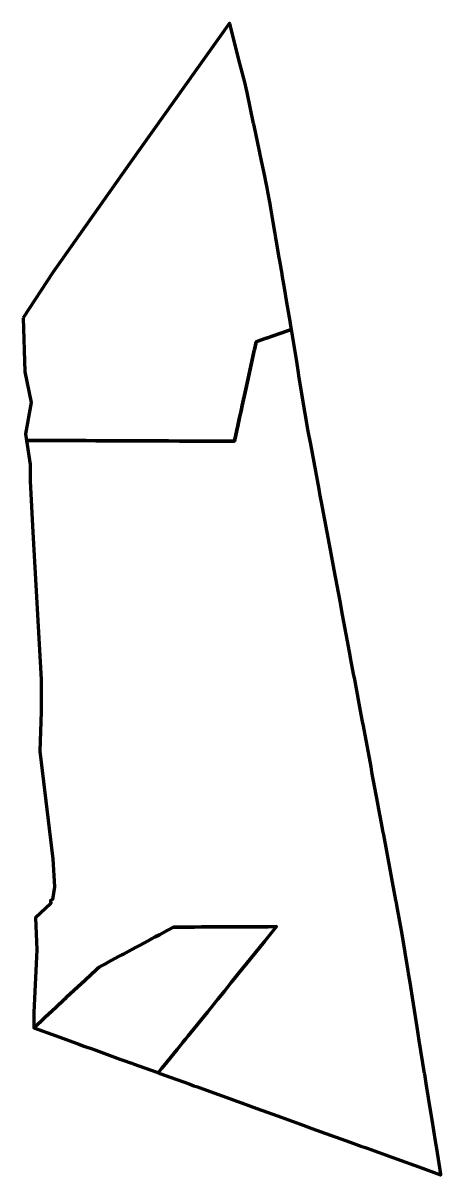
# Model space of a CAD drawing. Header units: metres. Extents: x 808157 to 808204, y 9157574 to 9157704.
import ezdxf

# ---------------------------------------------------------------- set-up
doc = ezdxf.new("R2010")
doc.units = ezdxf.units.M
doc.header["$MEASUREMENT"] = 0
doc.layers.add('2820-21168', color=1, linetype='Continuous')

msp = doc.modelspace()

# ---------------------------------------------------------------- linework, layer by layer
at = {"layer": '2820-21168', "color": 132, "lineweight": 70, "true_color": 0x00cccc}
for points in [[(808156.58, 9157671.09), (808156.79, 9157664.98), (808157.48, 9157661.54), (808156.86, 9157658), (808156.97, 9157657.26), (808157.41, 9157657.26), (808157.71, 9157657.26), (808161.25, 9157657.24), (808163.16, 9157657.23), (808163.66, 9157657.23), (808163.71, 9157657.23), (808164.78, 9157657.22), (808167.42, 9157657.21), (808168.67, 9157657.21), (808169.25, 9157657.2), (808169.29, 9157657.2), (808169.29, 9157657.2), (808169.31, 9157657.2), (808169.31, 9157657.2), (808169.91, 9157657.2), (808170.7, 9157657.2), (808171.66, 9157657.19), (808171.9, 9157657.19), (808173.01, 9157657.19), (808174.25, 9157657.18), (808178.3, 9157657.16), (808178.48, 9157657.16), (808178.68, 9157657.16), (808179.46, 9157657.16), (808180.43, 9157657.15), (808180.7, 9157658.39), (808180.81, 9157658.88), (808181.02, 9157659.84), (808181.18, 9157660.58), (808181.32, 9157661.2), (808181.72, 9157663.04), (808181.99, 9157664.25), (808182.68, 9157667.41), (808182.69, 9157667.46), (808182.89, 9157668.39), (808183.37, 9157668.56), (808183.91, 9157668.74), (808184.27, 9157668.87), (808184.71, 9157669.02), (808186.55, 9157669.66), (808186.88, 9157669.78), (808186.78, 9157670.42), (808186.77, 9157670.47), (808186.33, 9157673.05), (808186.12, 9157674.24), (808185.83, 9157675.92), (808185.81, 9157676.06), (808185.56, 9157677.52), (808185.46, 9157678.08), (808185.22, 9157679.48), (808185.08, 9157680.3), (808185.03, 9157680.62), (808184.99, 9157680.8), (808184.8, 9157681.9), (808184.5, 9157683.67), (808184.45, 9157683.94), (808184.22, 9157685.31), (808184.14, 9157685.74), (808183.99, 9157686.48), (808183.86, 9157687.07), (808183.49, 9157688.81), (808183.3, 9157689.71), (808183.29, 9157689.75), (808183.22, 9157690.09), (808182.69, 9157692.61), (808182.62, 9157692.93), (808182.6, 9157693.03), (808181.86, 9157696.53), (808181.75, 9157697.02), (808181.63, 9157697.52), (808181.05, 9157699.8), (808180.79, 9157700.8), (808180.59, 9157701.59), (808179.91, 9157704.25), (808179.89, 9157704.35), (808168.68, 9157688.58), (808159.96, 9157676.21)], [(808157.78, 9157590.95), (808160.31, 9157590.04), (808162.56, 9157589.23), (808162.81, 9157589.14), (808163.45, 9157588.9), (808164.49, 9157588.53), (808166.61, 9157587.76), (808167.52, 9157587.43), (808167.96, 9157587.28), (808168.71, 9157587.01), (808168.86, 9157586.95), (808169, 9157586.9), (808171.66, 9157585.94), (808171.84, 9157585.88), (808172.25, 9157586.39), (808172.47, 9157586.66), (808173.96, 9157588.5), (808174.58, 9157589.27), (808174.63, 9157589.33), (808174.92, 9157589.68), (808175.21, 9157590.04), (808177.39, 9157592.74), (808178.58, 9157594.21), (808178.79, 9157594.46), (808179.31, 9157595.11), (808180.08, 9157596.06), (808181.51, 9157597.83), (808181.72, 9157598.09), (808183.84, 9157600.71), (808183.97, 9157600.87), (808185.2, 9157602.38), (808184.23, 9157602.37), (808179.54, 9157602.35), (808178.44, 9157602.35), (808176.72, 9157602.34), (808175.93, 9157602.33), (808173.99, 9157602.33), (808173.56, 9157602.32), (808172.86, 9157601.95), (808172.49, 9157601.75), (808171.98, 9157601.47), (808171.48, 9157601.21), (808171.09, 9157601), (808170.71, 9157600.79), (808169.71, 9157600.25), (808169.28, 9157600.02), (808168.19, 9157599.43), (808167.9, 9157599.28), (808167.72, 9157599.18), (808167.67, 9157599.15), (808167.37, 9157598.99), (808166.18, 9157598.35), (808165.87, 9157598.18), (808165.42, 9157597.94), (808165.18, 9157597.81), (808164.96, 9157597.6), (808164.56, 9157597.24), (808164.51, 9157597.19), (808164.23, 9157596.93), (808163.6, 9157596.35), (808163.13, 9157595.91), (808161.54, 9157594.44), (808161.3, 9157594.21), (808161.26, 9157594.18), (808161.22, 9157594.14), (808160.3, 9157593.29), (808159.83, 9157592.85), (808159.07, 9157592.15), (808158.66, 9157591.76)]]:
    msp.add_lwpolyline(points, close=True, dxfattribs=at)
at = {"layer": '2820-21168', "color": 254, "lineweight": 70, "true_color": 0xcccccc}
msp.add_lwpolyline([(808156.97, 9157657.26), (808157.37, 9157654.55), (808157.37, 9157652.66), (808157.68, 9157646.91), (808158.61, 9157630.27), (808158.63, 9157626.63), (808158.46, 9157622.17), (808159.95, 9157610.04), (808160.12, 9157606.86), (808159.91, 9157605.45), (808159.69, 9157605.31), (808159.73, 9157604.98), (808158, 9157603.37), (808158.13, 9157599.75), (808157.78, 9157592.68), (808157.78, 9157590.95), (808158.66, 9157591.76), (808159.07, 9157592.15), (808159.83, 9157592.85), (808160.3, 9157593.29), (808161.22, 9157594.14), (808161.26, 9157594.18), (808161.3, 9157594.21), (808161.54, 9157594.44), (808163.13, 9157595.91), (808163.6, 9157596.35), (808164.23, 9157596.93), (808164.51, 9157597.19), (808164.56, 9157597.24), (808164.96, 9157597.6), (808165.18, 9157597.81), (808165.42, 9157597.94), (808165.87, 9157598.18), (808166.18, 9157598.35), (808167.37, 9157598.99), (808167.67, 9157599.15), (808167.72, 9157599.18), (808167.9, 9157599.28), (808168.19, 9157599.43), (808169.28, 9157600.02), (808169.71, 9157600.25), (808170.71, 9157600.79), (808171.09, 9157601), (808171.48, 9157601.21), (808171.98, 9157601.47), (808172.49, 9157601.75), (808172.86, 9157601.95), (808173.56, 9157602.32), (808173.99, 9157602.33), (808175.93, 9157602.33), (808176.72, 9157602.34), (808178.44, 9157602.35), (808179.54, 9157602.35), (808184.23, 9157602.37), (808185.2, 9157602.38), (808183.97, 9157600.87), (808183.84, 9157600.71), (808181.72, 9157598.09), (808181.51, 9157597.83), (808180.08, 9157596.06), (808179.31, 9157595.11), (808178.79, 9157594.46), (808178.58, 9157594.21), (808177.39, 9157592.74), (808175.21, 9157590.04), (808174.92, 9157589.68), (808174.63, 9157589.33), (808174.58, 9157589.27), (808173.96, 9157588.5), (808172.47, 9157586.66), (808172.25, 9157586.39), (808171.84, 9157585.88), (808172.55, 9157585.62), (808175.31, 9157584.62), (808175.86, 9157584.42), (808176.12, 9157584.33), (808176.26, 9157584.28), (808176.46, 9157584.21), (808181.22, 9157582.49), (808182.96, 9157581.86), (808185.28, 9157581.02), (808188.19, 9157579.97), (808189.18, 9157579.61), (808190.23, 9157579.23), (808193.5, 9157578.05), (808194.7, 9157577.62), (808195.2, 9157577.44), (808195.4, 9157577.37), (808198.73, 9157576.16), (808201.23, 9157575.26), (808203.69, 9157574.37), (808203.74, 9157574.35), (808203.73, 9157574.44), (808203.26, 9157577.33), (808203.12, 9157578.17), (808202.74, 9157580.56), (808202.6, 9157581.44), (808202.08, 9157584.69), (808201.91, 9157585.73), (808201.9, 9157585.8), (808201.3, 9157589.52), (808201.06, 9157591.05), (808200.22, 9157596.29), (808200.09, 9157597.07), (808200.04, 9157597.39), (808199.38, 9157601.54), (808198.77, 9157604.79), (808198.72, 9157605.05), (808198.66, 9157605.38), (808198.28, 9157607.41), (808198.05, 9157608.65), (808197.28, 9157612.75), (808197.2, 9157613.19), (808197.15, 9157613.46), (808196.63, 9157616.22), (808196.62, 9157616.28), (808195.96, 9157619.8), (808195.85, 9157620.42), (808194.99, 9157625.04), (808194.89, 9157625.53), (808194.74, 9157626.33), (808194.01, 9157630.27), (808193.89, 9157630.91), (808193.55, 9157632.71), (808193.5, 9157632.97), (808193.31, 9157633.99), (808192.79, 9157636.79), (808192.65, 9157637.56), (808192.36, 9157639.1), (808191.69, 9157642.65), (808191.27, 9157644.92), (808190.26, 9157650.29), (808190.13, 9157651.02), (808190.04, 9157651.48), (808189.99, 9157651.76), (808189.04, 9157656.83), (808188.77, 9157658.3), (808188.4, 9157660.29), (808187.76, 9157664.31), (808187.62, 9157665.13), (808187.46, 9157666.15), (808186.88, 9157669.78), (808186.55, 9157669.66), (808184.71, 9157669.02), (808184.27, 9157668.87), (808183.91, 9157668.74), (808183.37, 9157668.56), (808182.89, 9157668.39), (808182.69, 9157667.46), (808182.68, 9157667.41), (808181.99, 9157664.25), (808181.72, 9157663.04), (808181.32, 9157661.2), (808181.18, 9157660.58), (808181.02, 9157659.84), (808180.81, 9157658.88), (808180.7, 9157658.39), (808180.43, 9157657.15), (808179.46, 9157657.16), (808178.68, 9157657.16), (808178.48, 9157657.16), (808178.3, 9157657.16), (808174.25, 9157657.18), (808173.01, 9157657.19), (808171.9, 9157657.19), (808171.66, 9157657.19), (808170.7, 9157657.2), (808169.91, 9157657.2), (808169.31, 9157657.2), (808169.31, 9157657.2), (808169.29, 9157657.2), (808169.29, 9157657.2), (808169.25, 9157657.2), (808168.67, 9157657.21), (808167.42, 9157657.21), (808164.78, 9157657.22), (808163.71, 9157657.23), (808163.66, 9157657.23), (808163.16, 9157657.23), (808161.25, 9157657.24), (808157.71, 9157657.26), (808157.41, 9157657.26)], close=True, dxfattribs=at)

doc.saveas('drawing.dxf')
